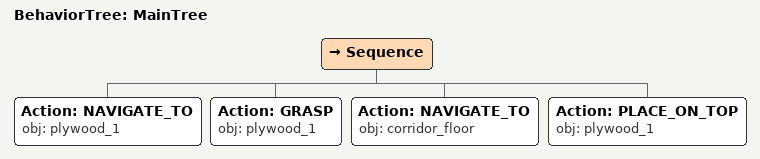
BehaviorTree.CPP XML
<root main_tree_to_execute="MainTree">
  <BehaviorTree ID="MainTree">
    <Sequence>
      <!-- Navigate to plywood_1 -->
      <Action ID="NAVIGATE_TO" obj="plywood_1" />
      <!-- Grasp plywood_1 -->
      <Action ID="GRASP" obj="plywood_1" />
      <!-- Navigate to corridor_floor -->
      <Action ID="NAVIGATE_TO" obj="corridor_floor" />
      <!-- Place plywood_1 on corridor_floor -->
      <Action ID="PLACE_ON_TOP" obj="plywood_1" />
    </Sequence>
  </BehaviorTree>
  <!-- End main_tree -->
</root>
